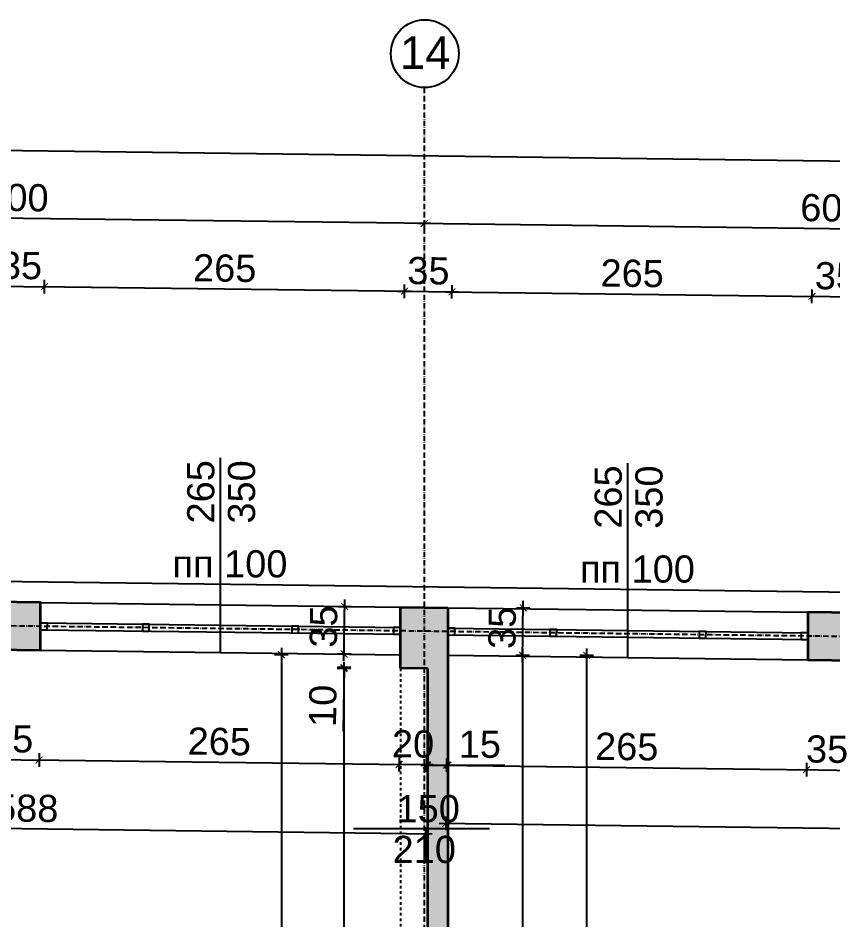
# Model space of a CAD drawing. Header units: inches. Extents: x -72385 to 39588, y -6525 to 66685.
# Drawn here: x -45054 to -44454, y 2801 to 3465 of the extents above; entities that cross this region are included whole.
import ezdxf

# ---------------------------------------------------------------- set-up
doc = ezdxf.new("R2010")
doc.units = ezdxf.units.IN
doc.header["$MEASUREMENT"] = 0
doc.linetypes.add('DashDot', pattern=[0.6, 0.4, -0.1, 0, -0.1])
doc.linetypes.add('Hidden', pattern=[0.4, 0.2, -0.2])
for name, color, linetype, lineweight in [('Изгледни линии', 253, 'Continuous', 25), ('Надписи врати', 252, 'Continuous', 25), ('Надписи коти външни', 252, 'Continuous', 25), ('Надписи коти вътрешни', 252, 'Continuous', 25), ('Надписи Оси', 252, 'Continuous', 25), ('Надписи прозорци', 252, 'Continuous', 25), ('Оси', 252, 'DashDot', 25), ('Прозорци', 251, 'Continuous', 25), ('Пунктир', 253, 'Hidden', 25), ('Разрезни линии', 7, 'Continuous', 35), ('Щрих стени', 254, 'Continuous', 25)]:
    doc.layers.add(name, color=color, linetype=linetype, lineweight=lineweight)
doc.styles.add('Arial Regular', font='arial.ttf')
doc.styles.get("Standard").update_dxf_attribs({"font": 'arial.ttf'})
doc.dimstyles.new('Annotative', dxfattribs={"dimscale": 0, "dimtxt": 20, "dimasz": 5, "dimexe": 5, "dimexo": 5, "dimgap": 5, "dimtad": 1, "dimdec": 0, "dimzin": 0, "dimdsep": 46, "dimtxsty": 'Standard', "dimblk": 'ARCHTICK', "dimcen": 5, "dimdle": 5, "dimadec": 0, "dimazin": 0, "dimtfac": 1, "dimtdec": 0, "dimtofl": 0, "dimtmove": 0, "dimatfit": 3, "dimldrblk": 'ARCHTICK', "dimfxl": 5, "dimfxlon": 1, "dimtolj": 1, "dimtzin": 0, "dimarcsym": 1})

# ---------------------------------------------------------------- blocks, each defined once
blk = doc.blocks.new('_ArchTick')
at = {"color": 0, "linetype": 'ByBlock', "const_width": 0.15}
blk.add_lwpolyline([(-0.5, -0.5), (0.5, 0.5)], dxfattribs=at)
blk = doc.blocks.new('*D2124')
at = {"layer": 'Defpoints', "color": 0, "ltscale": 50, "transparency": 16777216}
for p in [(-44752.34, 2986.18), (-44813.94, 2436.13), (-44752.34, 2436.13)]:
    blk.add_point(p, dxfattribs=at)
at = {"layer": 'Надписи коти вътрешни', "color": 0, "lineweight": -2, "ltscale": 50, "transparency": 16777216}
for p, q in [((-44813.94, 2991.18), (-44813.94, 2431.13)), ((-44808.94, 2986.18), (-44818.94, 2986.18)), ((-44808.94, 2436.13), (-44818.94, 2436.13))]:
    blk.add_line(p, q, dxfattribs=at)
at = {"layer": 'Надписи коти вътрешни', "color": 0, "lineweight": -2, "ltscale": 50, "transparency": 16777216, "xscale": 5, "yscale": 5, "zscale": 5}
for p, rotation in [((-44813.94, 2986.18), 90), ((-44813.94, 2436.13), 270)]:
    blk.add_blockref('_ArchTick', p, dxfattribs=dict(at, rotation=rotation))
at = {"layer": 'Надписи коти вътрешни', "color": 0, "ltscale": 50, "transparency": 16777216, "insert": (-44829.15, 2711.16), "char_height": 20, "attachment_point": 5, "rotation": 90}
blk.add_mtext('\\A1;550', dxfattribs=at)
blk = doc.blocks.new('*D7944')
at = {"layer": 'Defpoints', "color": 0, "ltscale": 50, "transparency": 16777216}
for p in [(-44813.72, 2996.96), (-44772.21, 2996.43), (-44772.34, 2986.43)]:
    blk.add_point(p, dxfattribs=at)
at = {"layer": 'Надписи коти вътрешни', "color": 0, "lineweight": -2, "ltscale": 50, "transparency": 16777216}
for p, q in [((-44813.72, 2996.96), (-44813.65, 3001.96)), ((-44808.72, 2996.9), (-44818.72, 2997.02)), ((-44808.84, 2986.9), (-44818.84, 2987.03)), ((-44813.84, 2986.96), (-44814.44, 2940.27))]:
    blk.add_line(p, q, dxfattribs=at)
at = {"layer": 'Надписи коти вътрешни', "color": 0, "lineweight": -2, "ltscale": 50, "transparency": 16777216, "xscale": 5, "yscale": 5, "zscale": 5}
for p, rotation in [((-44813.72, 2996.96), 269.2706286525214), ((-44813.84, 2986.96), 89.27062865252134)]:
    blk.add_blockref('_ArchTick', p, dxfattribs=dict(at, rotation=rotation))
at = {"layer": 'Надписи коти вътрешни', "color": 0, "ltscale": 50, "transparency": 16777216, "insert": (-44829.41, 2958.81), "char_height": 20, "attachment_point": 5, "rotation": 89.27063}
blk.add_mtext('\\A1;10', dxfattribs=at)
blk = doc.blocks.new('*D2127')
at = {"layer": 'Defpoints', "color": 0, "ltscale": 50, "transparency": 16777216}
for p in [(-45072.34, 3000.25), (-45037.34, 2999.81), (-45038.37, 2918.97)]:
    blk.add_point(p, dxfattribs=at)
at = {"layer": 'Надписи коти вътрешни', "color": 0, "lineweight": -2, "ltscale": 50, "transparency": 16777216}
for p, q in [((-45073.3, 2924.41), (-45073.43, 2914.41)), ((-45038.3, 2923.97), (-45038.43, 2913.97)), ((-45078.37, 2919.48), (-45033.37, 2918.91))]:
    blk.add_line(p, q, dxfattribs=at)
at = {"layer": 'Надписи коти вътрешни', "color": 0, "lineweight": -2, "ltscale": 50, "transparency": 16777216, "xscale": 5, "yscale": 5, "zscale": 5}
for p, rotation in [((-45073.37, 2919.41), 179.2706286525463), ((-45038.37, 2918.97), 359.2706286525462)]:
    blk.add_blockref('_ArchTick', p, dxfattribs=dict(at, rotation=rotation))
at = {"layer": 'Надписи коти вътрешни', "color": 0, "ltscale": 50, "transparency": 16777216, "insert": (-45058.17, 2934.44), "char_height": 20, "attachment_point": 5, "rotation": 359.27063}
blk.add_mtext('\\A1;35', dxfattribs=at)
blk = doc.blocks.new('*D2128')
at = {"layer": 'Defpoints', "color": 0, "ltscale": 50, "transparency": 16777216}
for p in [(-45037.34, 2999.81), (-44772.34, 2996.43), (-44773.37, 2915.6)]:
    blk.add_point(p, dxfattribs=at)
at = {"layer": 'Надписи коти вътрешни', "color": 0, "lineweight": -2, "ltscale": 50, "transparency": 16777216}
for p, q in [((-45038.3, 2923.97), (-45038.43, 2913.97)), ((-44773.3, 2920.59), (-44773.43, 2910.6)), ((-45043.37, 2919.03), (-44768.37, 2915.53))]:
    blk.add_line(p, q, dxfattribs=at)
at = {"layer": 'Надписи коти вътрешни', "color": 0, "lineweight": -2, "ltscale": 50, "transparency": 16777216, "xscale": 5, "yscale": 5, "zscale": 5}
for p, rotation in [((-45038.37, 2918.97), 179.270628652547), ((-44773.37, 2915.6), 359.270628652547)]:
    blk.add_blockref('_ArchTick', p, dxfattribs=dict(at, rotation=rotation))
at = {"layer": 'Надписи коти вътрешни', "color": 0, "ltscale": 50, "transparency": 16777216, "insert": (-44905.67, 2932.49), "char_height": 20, "attachment_point": 5, "rotation": 359.27063}
blk.add_mtext('\\A1;265', dxfattribs=at)
blk = doc.blocks.new('*D2129')
at = {"layer": 'Defpoints', "color": 0, "ltscale": 50, "transparency": 16777216}
for p in [(-44772.34, 2986.43), (-44752.34, 2986.18), (-44773.24, 2915.59)]:
    blk.add_point(p, dxfattribs=at)
at = {"layer": 'Надписи коти вътрешни', "color": 0, "lineweight": -2, "ltscale": 50, "transparency": 16777216}
for p, q in [((-44773.18, 2920.59), (-44773.3, 2910.59)), ((-44748.24, 2915.28), (-44778.24, 2915.66)), ((-44753.18, 2920.34), (-44753.3, 2910.34))]:
    blk.add_line(p, q, dxfattribs=at)
at = {"layer": 'Надписи коти вътрешни', "color": 0, "lineweight": -2, "ltscale": 50, "transparency": 16777216, "xscale": 5, "yscale": 5, "zscale": 5}
for p, rotation in [((-44773.24, 2915.59), 179.2706286525463), ((-44753.24, 2915.34), 359.2706286525462)]:
    blk.add_blockref('_ArchTick', p, dxfattribs=dict(at, rotation=rotation))
at = {"layer": 'Надписи коти вътрешни', "color": 0, "ltscale": 50, "transparency": 16777216, "insert": (-44763.05, 2930.68), "char_height": 20, "attachment_point": 5, "rotation": 359.27063}
blk.add_mtext('\\A1;20', dxfattribs=at)
blk = doc.blocks.new('*D2130')
at = {"layer": 'Defpoints', "color": 0, "ltscale": 50, "transparency": 16777216}
for p in [(-44772.34, 2996.43), (-44860.01, 2201.37), (-44772.34, 2201.37)]:
    blk.add_point(p, dxfattribs=at)
at = {"layer": 'Надписи коти вътрешни', "color": 0, "lineweight": -2, "ltscale": 50, "transparency": 16777216}
for p, q in [((-44860.01, 3001.43), (-44860.01, 2196.37)), ((-44855.01, 2996.43), (-44865.01, 2996.43)), ((-44855.01, 2201.37), (-44865.01, 2201.37))]:
    blk.add_line(p, q, dxfattribs=at)
at = {"layer": 'Надписи коти вътрешни', "color": 0, "lineweight": -2, "ltscale": 50, "transparency": 16777216, "xscale": 5, "yscale": 5, "zscale": 5}
for p, rotation in [((-44860.01, 2996.43), 90), ((-44860.01, 2201.37), 270)]:
    blk.add_blockref('_ArchTick', p, dxfattribs=dict(at, rotation=rotation))
at = {"layer": 'Надписи коти вътрешни', "color": 0, "ltscale": 50, "transparency": 16777216, "insert": (-44875.22, 2598.9), "char_height": 20, "attachment_point": 5, "rotation": 90}
blk.add_mtext('\\A1;795', dxfattribs=at)
blk = doc.blocks.new('*D2137')
at = {"layer": 'Defpoints', "color": 0, "ltscale": 50, "transparency": 16777216}
for p in [(-44737.34, 2995.99), (-44737.34, 2185.92), (-44682.39, 2185.92)]:
    blk.add_point(p, dxfattribs=at)
at = {"layer": 'Надписи коти вътрешни', "color": 0, "lineweight": -2, "ltscale": 50, "transparency": 16777216}
for p, q in [((-44682.39, 3000.99), (-44682.39, 2180.92)), ((-44687.39, 2995.99), (-44677.39, 2995.99)), ((-44687.39, 2185.92), (-44677.39, 2185.92))]:
    blk.add_line(p, q, dxfattribs=at)
at = {"layer": 'Надписи коти вътрешни', "color": 0, "lineweight": -2, "ltscale": 50, "transparency": 16777216, "xscale": 5, "yscale": 5, "zscale": 5}
for p, rotation in [((-44682.39, 2995.99), 90), ((-44682.39, 2185.92), 270)]:
    blk.add_blockref('_ArchTick', p, dxfattribs=dict(at, rotation=rotation))
at = {"layer": 'Надписи коти вътрешни', "color": 0, "ltscale": 50, "transparency": 16777216, "insert": (-44697.6, 2590.96), "char_height": 20, "attachment_point": 5, "rotation": 90}
blk.add_mtext('\\A1;810', dxfattribs=at)
blk = doc.blocks.new('*D2139')
at = {"layer": 'Defpoints', "color": 0, "ltscale": 50, "transparency": 16777216}
for p in [(-44737.34, 2995.99), (-44635.17, 2995.99), (-44737.34, 1975.91)]:
    blk.add_point(p, dxfattribs=at)
at = {"layer": 'Надписи коти вътрешни', "color": 0, "lineweight": -2, "ltscale": 50, "transparency": 16777216}
for p, q in [((-44635.17, 1970.91), (-44635.17, 3000.99)), ((-44640.17, 2995.99), (-44630.17, 2995.99)), ((-44640.17, 1975.91), (-44630.17, 1975.91))]:
    blk.add_line(p, q, dxfattribs=at)
at = {"layer": 'Надписи коти вътрешни', "color": 0, "lineweight": -2, "ltscale": 50, "transparency": 16777216, "xscale": 5, "yscale": 5, "zscale": 5}
for p, rotation in [((-44635.17, 2995.99), 90), ((-44635.17, 1975.91), 270)]:
    blk.add_blockref('_ArchTick', p, dxfattribs=dict(at, rotation=rotation))
at = {"layer": 'Надписи коти вътрешни', "color": 0, "ltscale": 50, "transparency": 16777216, "insert": (-44650.38, 2485.95), "char_height": 20, "attachment_point": 5, "rotation": 90}
blk.add_mtext('\\A1;1020', dxfattribs=at)
blk = doc.blocks.new('*D2215')
at = {"layer": 'Defpoints', "color": 0, "ltscale": 50, "transparency": 16777216}
for p in [(-44737.34, 2998.49), (-44472.34, 2995.12), (-44473.4, 2911.78)]:
    blk.add_point(p, dxfattribs=at)
at = {"layer": 'Надписи коти вътрешни', "color": 0, "lineweight": -2, "ltscale": 50, "transparency": 16777216}
for p, q in [((-44743.4, 2915.21), (-44468.4, 2911.71)), ((-44738.33, 2920.15), (-44738.46, 2910.15)), ((-44473.33, 2916.78), (-44473.46, 2906.78))]:
    blk.add_line(p, q, dxfattribs=at)
at = {"layer": 'Надписи коти вътрешни', "color": 0, "lineweight": -2, "ltscale": 50, "transparency": 16777216, "xscale": 5, "yscale": 5, "zscale": 5}
for p, rotation in [((-44738.4, 2915.15), 179.2706286525463), ((-44473.4, 2911.78), 359.2706286525462)]:
    blk.add_blockref('_ArchTick', p, dxfattribs=dict(at, rotation=rotation))
at = {"layer": 'Надписи коти вътрешни', "color": 0, "ltscale": 50, "transparency": 16777216, "insert": (-44605.7, 2928.67), "char_height": 20, "attachment_point": 5, "rotation": 359.27063}
blk.add_mtext('\\A1;265', dxfattribs=at)
blk = doc.blocks.new('*D2216')
at = {"layer": 'Defpoints', "color": 0, "ltscale": 50, "transparency": 16777216}
for p in [(-44472.34, 2992.61), (-44437.34, 2992.17), (-44438.37, 2911.33)]:
    blk.add_point(p, dxfattribs=at)
at = {"layer": 'Надписи коти вътрешни', "color": 0, "lineweight": -2, "ltscale": 50, "transparency": 16777216}
for p, q in [((-44473.3, 2916.78), (-44473.43, 2906.78)), ((-44438.3, 2916.33), (-44438.43, 2906.33)), ((-44478.37, 2911.84), (-44433.37, 2911.27))]:
    blk.add_line(p, q, dxfattribs=at)
at = {"layer": 'Надписи коти вътрешни', "color": 0, "lineweight": -2, "ltscale": 50, "transparency": 16777216, "xscale": 5, "yscale": 5, "zscale": 5}
for p, rotation in [((-44473.37, 2911.78), 179.2706286525463), ((-44438.37, 2911.33), 359.2706286525462)]:
    blk.add_blockref('_ArchTick', p, dxfattribs=dict(at, rotation=rotation))
at = {"layer": 'Надписи коти вътрешни', "color": 0, "ltscale": 50, "transparency": 16777216, "insert": (-44458.17, 2926.8), "char_height": 20, "attachment_point": 5, "rotation": 359.27063}
blk.add_mtext('\\A1;35', dxfattribs=at)
blk = doc.blocks.new('*D2238')
at = {"layer": 'Defpoints', "color": 0, "ltscale": 50, "transparency": 16777216}
for p in [(-45339.84, 2993.66), (-44752.34, 2986.18), (-45341.39, 2871.89)]:
    blk.add_point(p, dxfattribs=at)
at = {"layer": 'Надписи коти вътрешни', "color": 0, "lineweight": -2, "ltscale": 50, "transparency": 16777216}
for p, q in [((-45341.32, 2876.89), (-45341.45, 2866.89)), ((-44748.89, 2864.34), (-45346.39, 2871.95)), ((-44753.82, 2869.41), (-44753.95, 2859.41))]:
    blk.add_line(p, q, dxfattribs=at)
at = {"layer": 'Надписи коти вътрешни', "color": 0, "lineweight": -2, "ltscale": 50, "transparency": 16777216, "xscale": 5, "yscale": 5, "zscale": 5}
for p, rotation in [((-45341.39, 2871.89), 179.2706286525471), ((-44753.89, 2864.41), 359.2706286525471)]:
    blk.add_blockref('_ArchTick', p, dxfattribs=dict(at, rotation=rotation))
at = {"layer": 'Надписи коти вътрешни', "color": 0, "ltscale": 50, "transparency": 16777216, "insert": (-45047.44, 2883.36), "char_height": 20, "attachment_point": 5, "rotation": 359.27063}
blk.add_mtext('\\A1;588', dxfattribs=at)
blk = doc.blocks.new('*D2239')
at = {"layer": 'Defpoints', "color": 0, "ltscale": 50, "transparency": 16777216}
for p in [(-44737.34, 2995.99), (-42307.34, 2965.05), (-42308.91, 2841.43)]:
    blk.add_point(p, dxfattribs=at)
at = {"layer": 'Надписи коти вътрешни', "color": 0, "lineweight": -2, "ltscale": 50, "transparency": 16777216}
for p, q in [((-44738.85, 2877.36), (-44738.97, 2867.36)), ((-44743.91, 2872.42), (-42303.91, 2841.36)), ((-42308.85, 2846.43), (-42308.97, 2836.43))]:
    blk.add_line(p, q, dxfattribs=at)
at = {"layer": 'Надписи коти вътрешни', "color": 0, "lineweight": -2, "ltscale": 50, "transparency": 16777216, "xscale": 5, "yscale": 5, "zscale": 5}
for p, rotation in [((-44738.91, 2872.36), 179.2706286525471), ((-42308.91, 2841.43), 359.2706286525471)]:
    blk.add_blockref('_ArchTick', p, dxfattribs=dict(at, rotation=rotation))
at = {"layer": 'Надписи коти вътрешни', "color": 0, "ltscale": 50, "transparency": 16777216, "insert": (-43523.72, 2872.11), "char_height": 20, "attachment_point": 5, "rotation": 359.27063}
blk.add_mtext('\\A1;2430', dxfattribs=at)
blk = doc.blocks.new('*D6423')
at = {"layer": 'Defpoints', "color": 0, "ltscale": 50, "transparency": 16777216}
for p in [(-45034.38, 3267.29), (-45072.34, 3035.26), (-45037.34, 3034.81)]:
    blk.add_point(p, dxfattribs=at)
at = {"layer": 'Надписи коти външни', "color": 0, "lineweight": -2, "ltscale": 50, "transparency": 16777216}
for p, q in [((-45069.44, 3262.74), (-45069.31, 3272.74)), ((-45034.44, 3262.29), (-45034.31, 3272.29)), ((-45074.38, 3267.8), (-45029.38, 3267.23))]:
    blk.add_line(p, q, dxfattribs=at)
at = {"layer": 'Надписи коти външни', "color": 0, "lineweight": -2, "ltscale": 50, "transparency": 16777216, "xscale": 5, "yscale": 5, "zscale": 5}
for p, rotation in [((-45069.38, 3267.74), 179.2706286525463), ((-45034.38, 3267.29), 359.2706286525462)]:
    blk.add_blockref('_ArchTick', p, dxfattribs=dict(at, rotation=rotation))
at = {"layer": 'Надписи коти външни', "color": 0, "ltscale": 50, "transparency": 16777216, "insert": (-45051.68, 3282.73), "char_height": 20, "attachment_point": 5, "rotation": 359.27063}
blk.add_mtext('\\A1;35', dxfattribs=at)
blk = doc.blocks.new('*D6424')
at = {"layer": 'Defpoints', "color": 0, "ltscale": 50, "transparency": 16777216}
for p in [(-44769.38, 3263.92), (-45037.34, 3034.81), (-44772.34, 3031.44)]:
    blk.add_point(p, dxfattribs=at)
at = {"layer": 'Надписи коти външни', "color": 0, "lineweight": -2, "ltscale": 50, "transparency": 16777216}
for p, q in [((-45034.44, 3262.29), (-45034.31, 3272.29)), ((-45039.38, 3267.36), (-44764.38, 3263.85)), ((-44769.44, 3258.92), (-44769.31, 3268.92))]:
    blk.add_line(p, q, dxfattribs=at)
at = {"layer": 'Надписи коти външни', "color": 0, "lineweight": -2, "ltscale": 50, "transparency": 16777216, "xscale": 5, "yscale": 5, "zscale": 5}
for p, rotation in [((-45034.38, 3267.29), 179.2706286525454), ((-44769.38, 3263.92), 359.2706286525454)]:
    blk.add_blockref('_ArchTick', p, dxfattribs=dict(at, rotation=rotation))
at = {"layer": 'Надписи коти външни', "color": 0, "ltscale": 50, "transparency": 16777216, "insert": (-44901.68, 3280.82), "char_height": 20, "attachment_point": 5, "rotation": 359.27063}
blk.add_mtext('\\A1;265', dxfattribs=at)
blk = doc.blocks.new('*D6425')
at = {"layer": 'Defpoints', "color": 0, "ltscale": 50, "transparency": 16777216}
for p in [(-44734.38, 3263.47), (-44772.34, 3031.44), (-44737.34, 3030.99)]:
    blk.add_point(p, dxfattribs=at)
at = {"layer": 'Надписи коти външни', "color": 0, "lineweight": -2, "ltscale": 50, "transparency": 16777216}
for p, q in [((-44769.44, 3258.92), (-44769.31, 3268.92)), ((-44734.44, 3258.47), (-44734.31, 3268.47)), ((-44774.38, 3263.98), (-44729.38, 3263.41))]:
    blk.add_line(p, q, dxfattribs=at)
at = {"layer": 'Надписи коти външни', "color": 0, "lineweight": -2, "ltscale": 50, "transparency": 16777216, "xscale": 5, "yscale": 5, "zscale": 5}
for p, rotation in [((-44769.38, 3263.92), 179.2706286525344), ((-44734.38, 3263.47), 359.2706286525344)]:
    blk.add_blockref('_ArchTick', p, dxfattribs=dict(at, rotation=rotation))
at = {"layer": 'Надписи коти външни', "color": 0, "ltscale": 50, "transparency": 16777216, "insert": (-44751.68, 3278.91), "char_height": 20, "attachment_point": 5, "rotation": 359.27063}
blk.add_mtext('\\A1;35', dxfattribs=at)
blk = doc.blocks.new('*D6426')
at = {"layer": 'Defpoints', "color": 0, "ltscale": 50, "transparency": 16777216}
for p in [(-44469.38, 3260.1), (-44737.34, 3030.99), (-44472.34, 3027.62)]:
    blk.add_point(p, dxfattribs=at)
at = {"layer": 'Надписи коти външни', "color": 0, "lineweight": -2, "ltscale": 50, "transparency": 16777216}
for p, q in [((-44734.44, 3258.47), (-44734.31, 3268.47)), ((-44739.38, 3263.54), (-44464.38, 3260.04)), ((-44469.44, 3255.1), (-44469.31, 3265.1))]:
    blk.add_line(p, q, dxfattribs=at)
at = {"layer": 'Надписи коти външни', "color": 0, "lineweight": -2, "ltscale": 50, "transparency": 16777216, "xscale": 5, "yscale": 5, "zscale": 5}
for p, rotation in [((-44734.38, 3263.47), 179.2706286525486), ((-44469.38, 3260.1), 359.2706286525486)]:
    blk.add_blockref('_ArchTick', p, dxfattribs=dict(at, rotation=rotation))
at = {"layer": 'Надписи коти външни', "color": 0, "ltscale": 50, "transparency": 16777216, "insert": (-44601.68, 3277), "char_height": 20, "attachment_point": 5, "rotation": 359.27063}
blk.add_mtext('\\A1;265', dxfattribs=at)
blk = doc.blocks.new('*D6428')
at = {"layer": 'Defpoints', "color": 0, "ltscale": 50, "transparency": 16777216}
for p in [(-44434.38, 3259.69), (-44472.34, 3027.62), (-44437.34, 3027.17)]:
    blk.add_point(p, dxfattribs=at)
at = {"layer": 'Надписи коти външни', "color": 0, "lineweight": -2, "ltscale": 50, "transparency": 16777216}
for p, q in [((-44474.38, 3260.19), (-44429.38, 3259.62)), ((-44469.44, 3255.13), (-44469.31, 3265.13)), ((-44434.44, 3254.69), (-44434.31, 3264.68))]:
    blk.add_line(p, q, dxfattribs=at)
at = {"layer": 'Надписи коти външни', "color": 0, "lineweight": -2, "ltscale": 50, "transparency": 16777216, "xscale": 5, "yscale": 5, "zscale": 5}
for p, rotation in [((-44469.38, 3260.13), 179.2706286525403), ((-44434.38, 3259.69), 359.2706286525403)]:
    blk.add_blockref('_ArchTick', p, dxfattribs=dict(at, rotation=rotation))
at = {"layer": 'Надписи коти външни', "color": 0, "ltscale": 50, "transparency": 16777216, "insert": (-44451.68, 3275.12), "char_height": 20, "attachment_point": 5, "rotation": 359.27063}
blk.add_mtext('\\A1;35', dxfattribs=at)
blk = doc.blocks.new('*D6440')
at = {"layer": 'Defpoints', "color": 0, "ltscale": 50, "transparency": 16777216}
for p in [(-44754.84, 3313.74), (-44754.84, 3313.74), (-44154.84, 3306.1)]:
    blk.add_point(p, dxfattribs=at)
at = {"layer": 'Надписи коти външни', "color": 0, "lineweight": -2, "ltscale": 50, "transparency": 16777216}
for p, q in [((-44149.84, 3306.03), (-44759.84, 3313.8)), ((-44754.84, 3313.74), (-44754.9, 3308.74)), ((-44154.84, 3306.1), (-44154.9, 3301.1))]:
    blk.add_line(p, q, dxfattribs=at)
at = {"layer": 'Надписи коти външни', "color": 0, "lineweight": -2, "ltscale": 50, "transparency": 16777216, "xscale": 5, "yscale": 5, "zscale": 5}
for p, rotation in [((-44754.84, 3313.74), 179.2706286525473), ((-44154.84, 3306.1), 359.2706286525473)]:
    blk.add_blockref('_ArchTick', p, dxfattribs=dict(at, rotation=rotation))
at = {"layer": 'Надписи коти външни', "color": 0, "ltscale": 50, "transparency": 16777216, "insert": (-44454.64, 3325.13), "char_height": 20, "attachment_point": 5, "rotation": 359.27063}
blk.add_mtext('\\A1;600', dxfattribs=at)
blk = doc.blocks.new('*D6441')
at = {"layer": 'Defpoints', "color": 0, "ltscale": 50, "transparency": 16777216}
for p in [(-45354.84, 3321.38), (-45354.84, 3321.38), (-44754.84, 3313.74)]:
    blk.add_point(p, dxfattribs=at)
at = {"layer": 'Надписи коти външни', "color": 0, "lineweight": -2, "ltscale": 50, "transparency": 16777216}
for p, q in [((-44749.84, 3313.67), (-45359.84, 3321.44)), ((-45354.84, 3321.38), (-45354.9, 3316.38)), ((-44754.84, 3313.74), (-44754.9, 3308.74))]:
    blk.add_line(p, q, dxfattribs=at)
at = {"layer": 'Надписи коти външни', "color": 0, "lineweight": -2, "ltscale": 50, "transparency": 16777216, "xscale": 5, "yscale": 5, "zscale": 5}
for p, rotation in [((-45354.84, 3321.38), 179.2706286525469), ((-44754.84, 3313.74), 359.2706286525469)]:
    blk.add_blockref('_ArchTick', p, dxfattribs=dict(at, rotation=rotation))
at = {"layer": 'Надписи коти външни', "color": 0, "ltscale": 50, "transparency": 16777216, "insert": (-45054.64, 3332.77), "char_height": 20, "attachment_point": 5, "rotation": 359.27063}
blk.add_mtext('\\A1;600', dxfattribs=at)
blk = doc.blocks.new('*D6454')
at = {"layer": 'Defpoints', "color": 0, "ltscale": 50, "transparency": 16777216}
for p in [(-40218.1, 3305.99), (-52317.34, 3127.49), (-40222.34, 2973.51)]:
    blk.add_point(p, dxfattribs=at)
at = {"layer": 'Надписи коти външни', "color": 0, "lineweight": -2, "ltscale": 50, "transparency": 16777216}
for p, q in [((-52313.17, 3454.96), (-52313.04, 3464.96)), ((-52318.1, 3460.03), (-40213.11, 3305.92)), ((-40218.17, 3300.99), (-40218.04, 3310.99))]:
    blk.add_line(p, q, dxfattribs=at)
at = {"layer": 'Надписи коти външни', "color": 0, "lineweight": -2, "ltscale": 50, "transparency": 16777216, "xscale": 5, "yscale": 5, "zscale": 5}
for p, rotation in [((-52313.1, 3459.96), 179.2706286525472), ((-40218.1, 3305.99), 359.2706286525473)]:
    blk.add_blockref('_ArchTick', p, dxfattribs=dict(at, rotation=rotation))
at = {"layer": 'Надписи коти външни', "color": 0, "ltscale": 50, "transparency": 16777216, "insert": (-46265.41, 3398.18), "char_height": 20, "attachment_point": 5, "rotation": 359.27063}
blk.add_mtext('\\A1;12095', dxfattribs=at)
blk = doc.blocks.new('*D7940')
at = {"layer": 'Defpoints', "color": 0, "ltscale": 10, "transparency": 16777216}
for p in [(-44836.52, 3032.25), (-44813.42, 3031.96), (-44836.96, 2997.26)]:
    blk.add_point(p, dxfattribs=at)
at = {"layer": 'Надписи коти вътрешни', "color": 0, "lineweight": -2, "ltscale": 10, "transparency": 16777216}
for p, q in [((-44813.93, 2991.96), (-44813.36, 3036.96)), ((-44818.42, 3032.02), (-44808.42, 3031.9)), ((-44818.87, 2997.03), (-44808.87, 2996.9))]:
    blk.add_line(p, q, dxfattribs=at)
at = {"layer": 'Надписи коти вътрешни', "color": 0, "lineweight": -2, "ltscale": 10, "transparency": 16777216, "xscale": 5, "yscale": 5, "zscale": 5}
for p, rotation in [((-44813.42, 3031.96), 89.27062865254527), ((-44813.87, 2996.96), 269.2706286525453)]:
    blk.add_blockref('_ArchTick', p, dxfattribs=dict(at, rotation=rotation))
at = {"layer": 'Надписи коти вътрешни', "color": 0, "ltscale": 10, "transparency": 16777216, "insert": (-44828.83, 3017.2), "char_height": 20, "attachment_point": 5, "rotation": 89.27063}
blk.add_mtext('\\A1;35', dxfattribs=at)
blk = doc.blocks.new('*D7941')
at = {"layer": 'Defpoints', "color": 0, "ltscale": 10, "transparency": 16777216}
for p in [(-44705.04, 3031.28), (-44681.94, 3030.99), (-44705.49, 2996.28)]:
    blk.add_point(p, dxfattribs=at)
at = {"layer": 'Надписи коти вътрешни', "color": 0, "lineweight": -2, "ltscale": 10, "transparency": 16777216}
for p, q in [((-44682.45, 2990.99), (-44681.88, 3035.99)), ((-44686.94, 3031.05), (-44676.94, 3030.92)), ((-44687.39, 2996.05), (-44677.39, 2995.92))]:
    blk.add_line(p, q, dxfattribs=at)
at = {"layer": 'Надписи коти вътрешни', "color": 0, "lineweight": -2, "ltscale": 10, "transparency": 16777216, "xscale": 5, "yscale": 5, "zscale": 5}
for p, rotation in [((-44681.94, 3030.99), 89.27062865254527), ((-44682.39, 2995.99), 269.2706286525453)]:
    blk.add_blockref('_ArchTick', p, dxfattribs=dict(at, rotation=rotation))
at = {"layer": 'Надписи коти вътрешни', "color": 0, "ltscale": 10, "transparency": 16777216, "insert": (-44697.35, 3016.23), "char_height": 20, "attachment_point": 5, "rotation": 89.27063}
blk.add_mtext('\\A1;35', dxfattribs=at)
blk = doc.blocks.new('*D8017')
at = {"layer": 'Defpoints', "color": 0, "ltscale": 10, "transparency": 16777216}
for p in [(-44752.34, 2944.32), (-44737.34, 2944.32), (-44737.34, 2915.21)]:
    blk.add_point(p, dxfattribs=at)
at = {"layer": 'Надписи коти вътрешни', "color": 0, "lineweight": -2, "ltscale": 10, "transparency": 16777216}
for p, q in [((-44757.34, 2915.21), (-44737.34, 2915.21)), ((-44752.34, 2920.21), (-44752.34, 2910.21)), ((-44737.34, 2920.21), (-44737.34, 2910.21)), ((-44737.34, 2915.21), (-44695.42, 2915.21))]:
    blk.add_line(p, q, dxfattribs=at)
at = {"layer": 'Надписи коти вътрешни', "color": 0, "lineweight": -2, "ltscale": 10, "transparency": 16777216, "xscale": 5, "yscale": 5, "zscale": 5, "rotation": 180}
blk.add_blockref('_ArchTick', (-44752.34, 2915.21), dxfattribs=at)
at = {"layer": 'Надписи коти вътрешни', "color": 0, "lineweight": -2, "ltscale": 10, "transparency": 16777216, "xscale": 5, "yscale": 5, "zscale": 5}
blk.add_blockref('_ArchTick', (-44737.34, 2915.21), dxfattribs=at)
at = {"layer": 'Надписи коти вътрешни', "color": 0, "ltscale": 10, "transparency": 16777216, "insert": (-44713.88, 2930.43), "char_height": 20, "attachment_point": 5}
blk.add_mtext('\\A1;15', dxfattribs=at)

msp = doc.modelspace()

# ---------------------------------------------------------------- hatches: boundary and pattern name
at = {"layer": 'Щрих стени', "ltscale": 10}
h = msp.add_hatch(color=256, dxfattribs=at)
h.dxf.hatch_style = 1
h.paths.add_polyline_path([(-45037.34, 3034.81), (-45072.34, 3035.26), (-45072.34, 3000.25), (-45037.34, 2999.81)])
h.paths.add_polyline_path([(-44737.34, 3030.99), (-44772.34, 3031.44), (-44772.34, 2986.43), (-44752.34, 2986.18), (-44752.34, 2436.13), (-44772.34, 2436.39), (-44772.34, 2391.38), (-44752.34, 2391.13), (-44752.34, 2201.11), (-45339.84, 2208.59), (-45339.84, 2266.1), (-45369.84, 2266.48), (-45369.84, 2186.47), (-45339.84, 2186.09), (-45339.84, 2193.59), (-44737.34, 2185.92)])
h.paths.add_polyline_path([(-44737.34, 1835.89), (-44772.34, 1836.34), (-44772.34, 1791.34), (-44737.34, 1790.89)], flags=17)
h.paths.add_polyline_path([(-44437.34, 1227.03), (-44452.34, 1227.22), (-44452.34, 1972.28), (-45214.84, 1981.98), (-45214.84, 1976.98), (-44457.34, 1967.34), (-44457.34, 1227.28), (-44472.34, 1227.47), (-44472.34, 1192.47), (-44437.34, 1192.02)])
h.paths.add_polyline_path([(-44737.34, 1240.85), (-44772.34, 1241.29), (-44772.34, 1196.29), (-44737.34, 1195.84)], flags=17)
h.paths.add_polyline_path([(-45037.34, 1234.66), (-45072.34, 1235.11), (-45072.34, 1200.11), (-45037.34, 1199.66)], flags=17)
h = msp.add_hatch(color=256, dxfattribs=at)
h.dxf.hatch_style = 1
h.paths.add_polyline_path([(-44437.34, 3027.17), (-44472.34, 3027.62), (-44472.34, 2992.61), (-44437.34, 2992.17)])
h.paths.add_polyline_path([(-44137.34, 3023.35), (-44172.34, 3023.8), (-44172.34, 2978.79), (-44137.34, 2978.35)])
h.paths.add_polyline_path([(-43837.34, 3019.53), (-43872.34, 3019.98), (-43872.34, 2984.98), (-43837.34, 2984.53)])
h.paths.add_polyline_path([(-43507.34, 3015.33), (-43572.34, 3016.16), (-43572.34, 2971.16), (-43507.34, 2970.33)])
h.paths.add_polyline_path([(-43207.34, 3011.51), (-43242.34, 3011.96), (-43242.34, 2976.96), (-43207.34, 2976.51)])
h.paths.add_polyline_path([(-42907.34, 3007.69), (-42942.34, 3008.14), (-42942.34, 2963.14), (-42907.34, 2962.69)])
h.paths.add_polyline_path([(-42607.34, 3003.88), (-42642.34, 3004.32), (-42642.34, 2969.32), (-42607.34, 2968.87)])
h.paths.add_polyline_path([(-42307.34, 3000.06), (-42342.34, 3000.5), (-42342.34, 2955.5), (-42307.34, 2955.05), (-42307.34, 2405.01), (-42342.34, 2405.45), (-42342.34, 2360.45), (-42292.34, 2359.81), (-42292.34, 2964.86), (-42307.34, 2965.05)])
h.paths.add_polyline_path([(-42907.34, 2412.65), (-42942.34, 2413.09), (-42967.34, 2413.41), (-42967.34, 2378.41), (-42942.34, 2378.09), (-42942.34, 2368.09), (-42907.34, 2367.64)])
h.paths.add_polyline_path([(-43507.34, 2420.28), (-43572.34, 2421.11), (-43572.34, 2376.11), (-43507.34, 2375.28)])
h.paths.add_polyline_path([(-44137.34, 2428.3), (-44172.34, 2428.75), (-44197.34, 2429.07), (-44197.34, 2394.07), (-44172.34, 2393.75), (-44172.34, 2383.75), (-44137.34, 2383.3)])

# ---------------------------------------------------------------- linework, layer by layer
at = {"layer": 'Изгледни линии', "ltscale": 50}
for p, q in [((-41127.34, 3000.03), (-45937.34, 3061.27)), ((-45037.34, 3034.81), (-44772.34, 3031.44)), ((-44737.34, 3030.99), (-44472.34, 3027.62)), ((-45037.34, 2999.81), (-44772.34, 2996.43)), ((-44737.34, 2995.99), (-44472.34, 2992.61))]:
    msp.add_line(p, q, dxfattribs=at)
at = {"layer": 'Надписи врати', "ltscale": 50}
msp.add_line((-44806.76, 2868.64), (-44706.76, 2868.64), dxfattribs=at)
at = {"layer": 'Надписи Оси', "ltscale": 50}
msp.add_circle((-44754.4, 3438.74), 25, dxfattribs=at)
at = {"layer": 'Надписи прозорци', "ltscale": 50}
for p, q in [((-44904.84, 2998.12), (-44904.84, 3141.27)), ((-44604.84, 2994.3), (-44604.84, 3137.45))]:
    msp.add_line(p, q, dxfattribs=at)
at = {"layer": 'Оси', "ltscale": 10}
for p, q in [((-44754.84, 3413.75), (-44754.84, 813.53)), ((-39839.84, 2951.14), (-52699.84, 3114.86))]:
    msp.add_line(p, q, dxfattribs=at)
at = {"layer": 'Прозорци', "ltscale": 50}
for p, q in [((-45037.34, 3019.81), (-44772.34, 3016.44)), ((-45037.34, 3014.81), (-44772.34, 3011.44)), ((-44737.34, 3015.99), (-44472.34, 3012.62)), ((-44737.34, 3010.99), (-44472.34, 3007.62))]:
    msp.add_line(p, q, dxfattribs=at)
for points in [[(-45037.34, 3014.81), (-45032.34, 3014.75), (-45032.27, 3019.74), (-45037.27, 3019.81), (-45037.34, 3014.81)], [(-44962.35, 3013.85), (-44957.35, 3013.79), (-44957.29, 3018.79), (-44962.29, 3018.85), (-44962.35, 3013.85)], [(-44852.39, 3012.45), (-44847.39, 3012.39), (-44847.33, 3017.39), (-44852.32, 3017.45), (-44852.39, 3012.45)], [(-44777.4, 3011.5), (-44772.4, 3011.44), (-44772.34, 3016.44), (-44777.34, 3016.5), (-44777.4, 3011.5)], [(-44737.34, 3010.99), (-44732.34, 3010.93), (-44732.27, 3015.93), (-44737.27, 3015.99), (-44737.34, 3010.99)], [(-44662.35, 3010.04), (-44657.35, 3009.97), (-44657.29, 3014.97), (-44662.29, 3015.03), (-44662.35, 3010.04)], [(-44552.39, 3008.64), (-44547.39, 3008.57), (-44547.33, 3013.57), (-44552.32, 3013.63), (-44552.39, 3008.64)], [(-44477.4, 3007.69), (-44472.4, 3007.62), (-44472.34, 3012.62), (-44477.34, 3012.69), (-44477.4, 3007.69)]]:
    msp.add_lwpolyline(points, dxfattribs=at)
at = {"layer": 'Пунктир', "ltscale": 10}
msp.add_line((-44772.34, 2986.43), (-44772.34, 2436.39), dxfattribs=at)
at = {"layer": 'Разрезни линии', "ltscale": 50}
for p, q in [((-44772.34, 3031.44), (-44737.34, 3030.99)), ((-44772.34, 2986.43), (-44772.34, 3031.44)), ((-44737.34, 3030.99), (-44737.34, 2185.92)), ((-44752.34, 2986.18), (-44772.34, 2986.43)), ((-44752.34, 2986.18), (-44752.34, 2436.13))]:
    msp.add_line(p, q, dxfattribs=at)
for points in [[(-45072.34, 3035.26), (-45072.34, 3000.25), (-45037.34, 2999.81), (-45037.34, 3034.81)], [(-44472.34, 3027.62), (-44472.34, 2992.61), (-44437.34, 2992.17), (-44437.34, 3027.17)]]:
    msp.add_lwpolyline(points, close=True, dxfattribs=at)

# ---------------------------------------------------------------- texts
at = {"layer": 'Надписи врати', "ltscale": 100, "char_height": 20, "width": 180.4891, "attachment_point": 1, "style": 'Arial Regular'}
for s, insert in [('150', (-44775.18, 2893.16)), ('210', (-44778.1, 2863.16))]:
    msp.add_mtext(s, dxfattribs=dict(at, insert=insert))
at = {"layer": 'Надписи Оси', "ltscale": 100, "insert": (-44767.72, 3451.46), "char_height": 24, "width": 27.2128, "attachment_point": 1, "style": 'Arial Regular'}
msp.add_mtext('\\pxqc;14', dxfattribs=at)
at = {"layer": 'Надписи прозорци', "ltscale": 100, "char_height": 20, "width": 180.4891, "attachment_point": 1, "rotation": 90, "style": 'Arial Regular'}
for s, insert in [('265', (-44929.35, 3092.98)), ('350', (-44899.35, 3092.9)), ('265', (-44629.35, 3089.16)), ('350', (-44599.35, 3089.08))]:
    msp.add_mtext(s, dxfattribs=dict(at, insert=insert))
at = {"layer": 'Надписи прозорци', "ltscale": 100, "char_height": 20, "width": 180.4891, "attachment_point": 1, "style": 'Arial Regular'}
for insert in [(-44940.15, 3073.32), (-44640.15, 3069.5)]:
    msp.add_mtext('пп 100', dxfattribs=dict(at, insert=insert))

# ---------------------------------------------------------------- dimensions: what is measured, and where the dimension line sits
at = {"layer": 'Надписи коти външни', "ltscale": 50}
dim = msp.add_aligned_dim(p1=(-52317.34, 3127.49), p2=(-40222.34, 2973.51), distance=332.5, text='12095', dimstyle='Annotative', override={"dimscale": 0, "dimtix": 0, "dimtofl": 0, "dimtmove": 0, "dimatfit": 3}, dxfattribs=at)
dim.commit()
dim.dimension.update_dxf_attribs({"geometry": '*D6454', "text_midpoint": (-46265.41, 3398.18)})
for p1, p2, distance, picture, middle in [((-44754.84, 3313.74), (-45354.84, 3321.38), 0, '*D6441', (-45054.64, 3332.77)), ((-44154.84, 3306.1), (-44754.84, 3313.74), 0, '*D6440', (-44454.64, 3325.13)), ((-45037.34, 3034.81), (-44772.34, 3031.44), 232.5, '*D6424', (-44901.68, 3280.82)), ((-44737.34, 3030.99), (-44472.34, 3027.62), 232.5, '*D6426', (-44601.68, 3277))]:
    dim = msp.add_aligned_dim(p1=p1, p2=p2, distance=distance, dimstyle='Annotative', override={"dimscale": 0, "dimtix": 0, "dimtofl": 0, "dimtmove": 0, "dimatfit": 3}, dxfattribs=at)
    dim.commit()
    dim.dimension.update_dxf_attribs({"geometry": picture, "text_midpoint": middle})
for base, p1, p2, picture, middle in [((-45034.38, 3267.29), (-45072.34, 3035.26), (-45037.34, 3034.81), '*D6423', (-45051.88, 3267.51)), ((-44734.38, 3263.47), (-44772.34, 3031.44), (-44737.34, 3030.99), '*D6425', (-44751.88, 3263.7)), ((-44434.38, 3259.69), (-44472.34, 3027.62), (-44437.34, 3027.17), '*D6428', (-44451.88, 3259.91))]:
    dim = msp.add_linear_dim(base=base, p1=p1, p2=p2, angle=359.27063, dimstyle='Annotative', override={"dimscale": 0, "dimtix": 0, "dimtofl": 0, "dimtmove": 0, "dimatfit": 3}, dxfattribs=at)
    dim.commit()
    dim.dimension.update_dxf_attribs({"geometry": picture, "text_midpoint": middle, "dimtype": 129})
at = {"layer": 'Надписи коти вътрешни', "ltscale": 10}
for base, p1, p2, picture, middle in [((-44813.42, 3031.96), (-44836.96, 2997.26), (-44836.52, 3032.25), '*D7940', (-44813.61, 3017.01)), ((-44681.94, 3030.99), (-44705.49, 2996.28), (-44705.04, 3031.28), '*D7941', (-44682.13, 3016.03))]:
    dim = msp.add_linear_dim(base=base, p1=p1, p2=p2, angle=89.27063, dimstyle='Annotative', override={"dimscale": 0, "dimtix": 0, "dimtofl": 0, "dimtmove": 0, "dimatfit": 3}, dxfattribs=at)
    dim.commit()
    dim.dimension.update_dxf_attribs({"geometry": picture, "text_midpoint": middle, "dimtype": 129})
at = {"layer": 'Надписи коти вътрешни', "ltscale": 50}
for base, p1, p2, angle, picture, middle in [((-45038.37, 2918.97), (-45072.34, 3000.25), (-45037.34, 2999.81), 359.27063, '*D2127', (-45058.37, 2919.22)), ((-44813.72, 2996.96), (-44772.34, 2986.43), (-44772.21, 2996.43), 89.27063, '*D7944', (-44814.2, 2958.61)), ((-44438.37, 2911.33), (-44472.34, 2992.61), (-44437.34, 2992.17), 359.27063, '*D2216', (-44458.37, 2911.59)), ((-44773.24, 2915.59), (-44752.34, 2986.18), (-44772.34, 2986.43), 179.27063, '*D2129', (-44763.24, 2915.47))]:
    dim = msp.add_linear_dim(base=base, p1=p1, p2=p2, angle=angle, dimstyle='Annotative', override={"dimscale": 0, "dimtix": 0, "dimtofl": 0, "dimtmove": 0, "dimatfit": 3}, dxfattribs=at)
    dim.commit()
    dim.dimension.update_dxf_attribs({"geometry": picture, "text_midpoint": middle, "dimtype": 129})
for base, p1, p2, picture, middle in [((-44860.01, 2201.37), (-44772.34, 2996.43), (-44772.34, 2201.37), '*D2130', (-44875.22, 2598.9)), ((-44682.39, 2185.92), (-44737.34, 2995.99), (-44737.34, 2185.92), '*D2137', (-44697.6, 2590.96)), ((-44813.94, 2436.13), (-44752.34, 2986.18), (-44752.34, 2436.13), '*D2124', (-44829.15, 2711.16))]:
    dim = msp.add_linear_dim(base=base, p1=p1, p2=p2, angle=90, dimstyle='Annotative', override={"dimscale": 0, "dimtix": 0, "dimtofl": 0, "dimtmove": 0, "dimatfit": 3}, dxfattribs=at)
    dim.commit()
    dim.dimension.update_dxf_attribs({"geometry": picture, "text_midpoint": middle})
for p1, p2, distance, picture, middle in [((-44737.34, 1975.91), (-44737.34, 2995.99), -102.17, '*D2139', (-44650.38, 2485.95)), ((-44752.34, 2986.18), (-45339.84, 2993.66), 121.78, '*D2238', (-45047.44, 2883.36)), ((-45037.34, 2999.81), (-44772.34, 2996.43), -80.85, '*D2128', (-44905.67, 2932.49)), ((-44737.34, 2995.99), (-42307.34, 2965.05), -123.64, '*D2239', (-43523.72, 2872.11)), ((-44737.34, 2998.49), (-44472.34, 2995.12), -83.35, '*D2215', (-44605.7, 2928.67))]:
    dim = msp.add_aligned_dim(p1=p1, p2=p2, distance=distance, dimstyle='Annotative', override={"dimscale": 0, "dimtix": 0, "dimtofl": 0, "dimtmove": 0, "dimatfit": 3}, dxfattribs=at)
    dim.commit()
    dim.dimension.update_dxf_attribs({"geometry": picture, "text_midpoint": middle})
at = {"layer": 'Надписи коти вътрешни', "ltscale": 10}
dim = msp.add_aligned_dim(p1=(-44752.34, 2944.32), p2=(-44737.34, 2944.32), distance=-29.1, dimstyle='Annotative', override={"dimscale": 0, "dimtix": 0, "dimtofl": 0, "dimtmove": 0, "dimatfit": 3}, dxfattribs=at)
dim.commit()
dim.dimension.update_dxf_attribs({"geometry": '*D8017', "text_midpoint": (-44713.88, 2930.43)})

doc.saveas('drawing.dxf')
